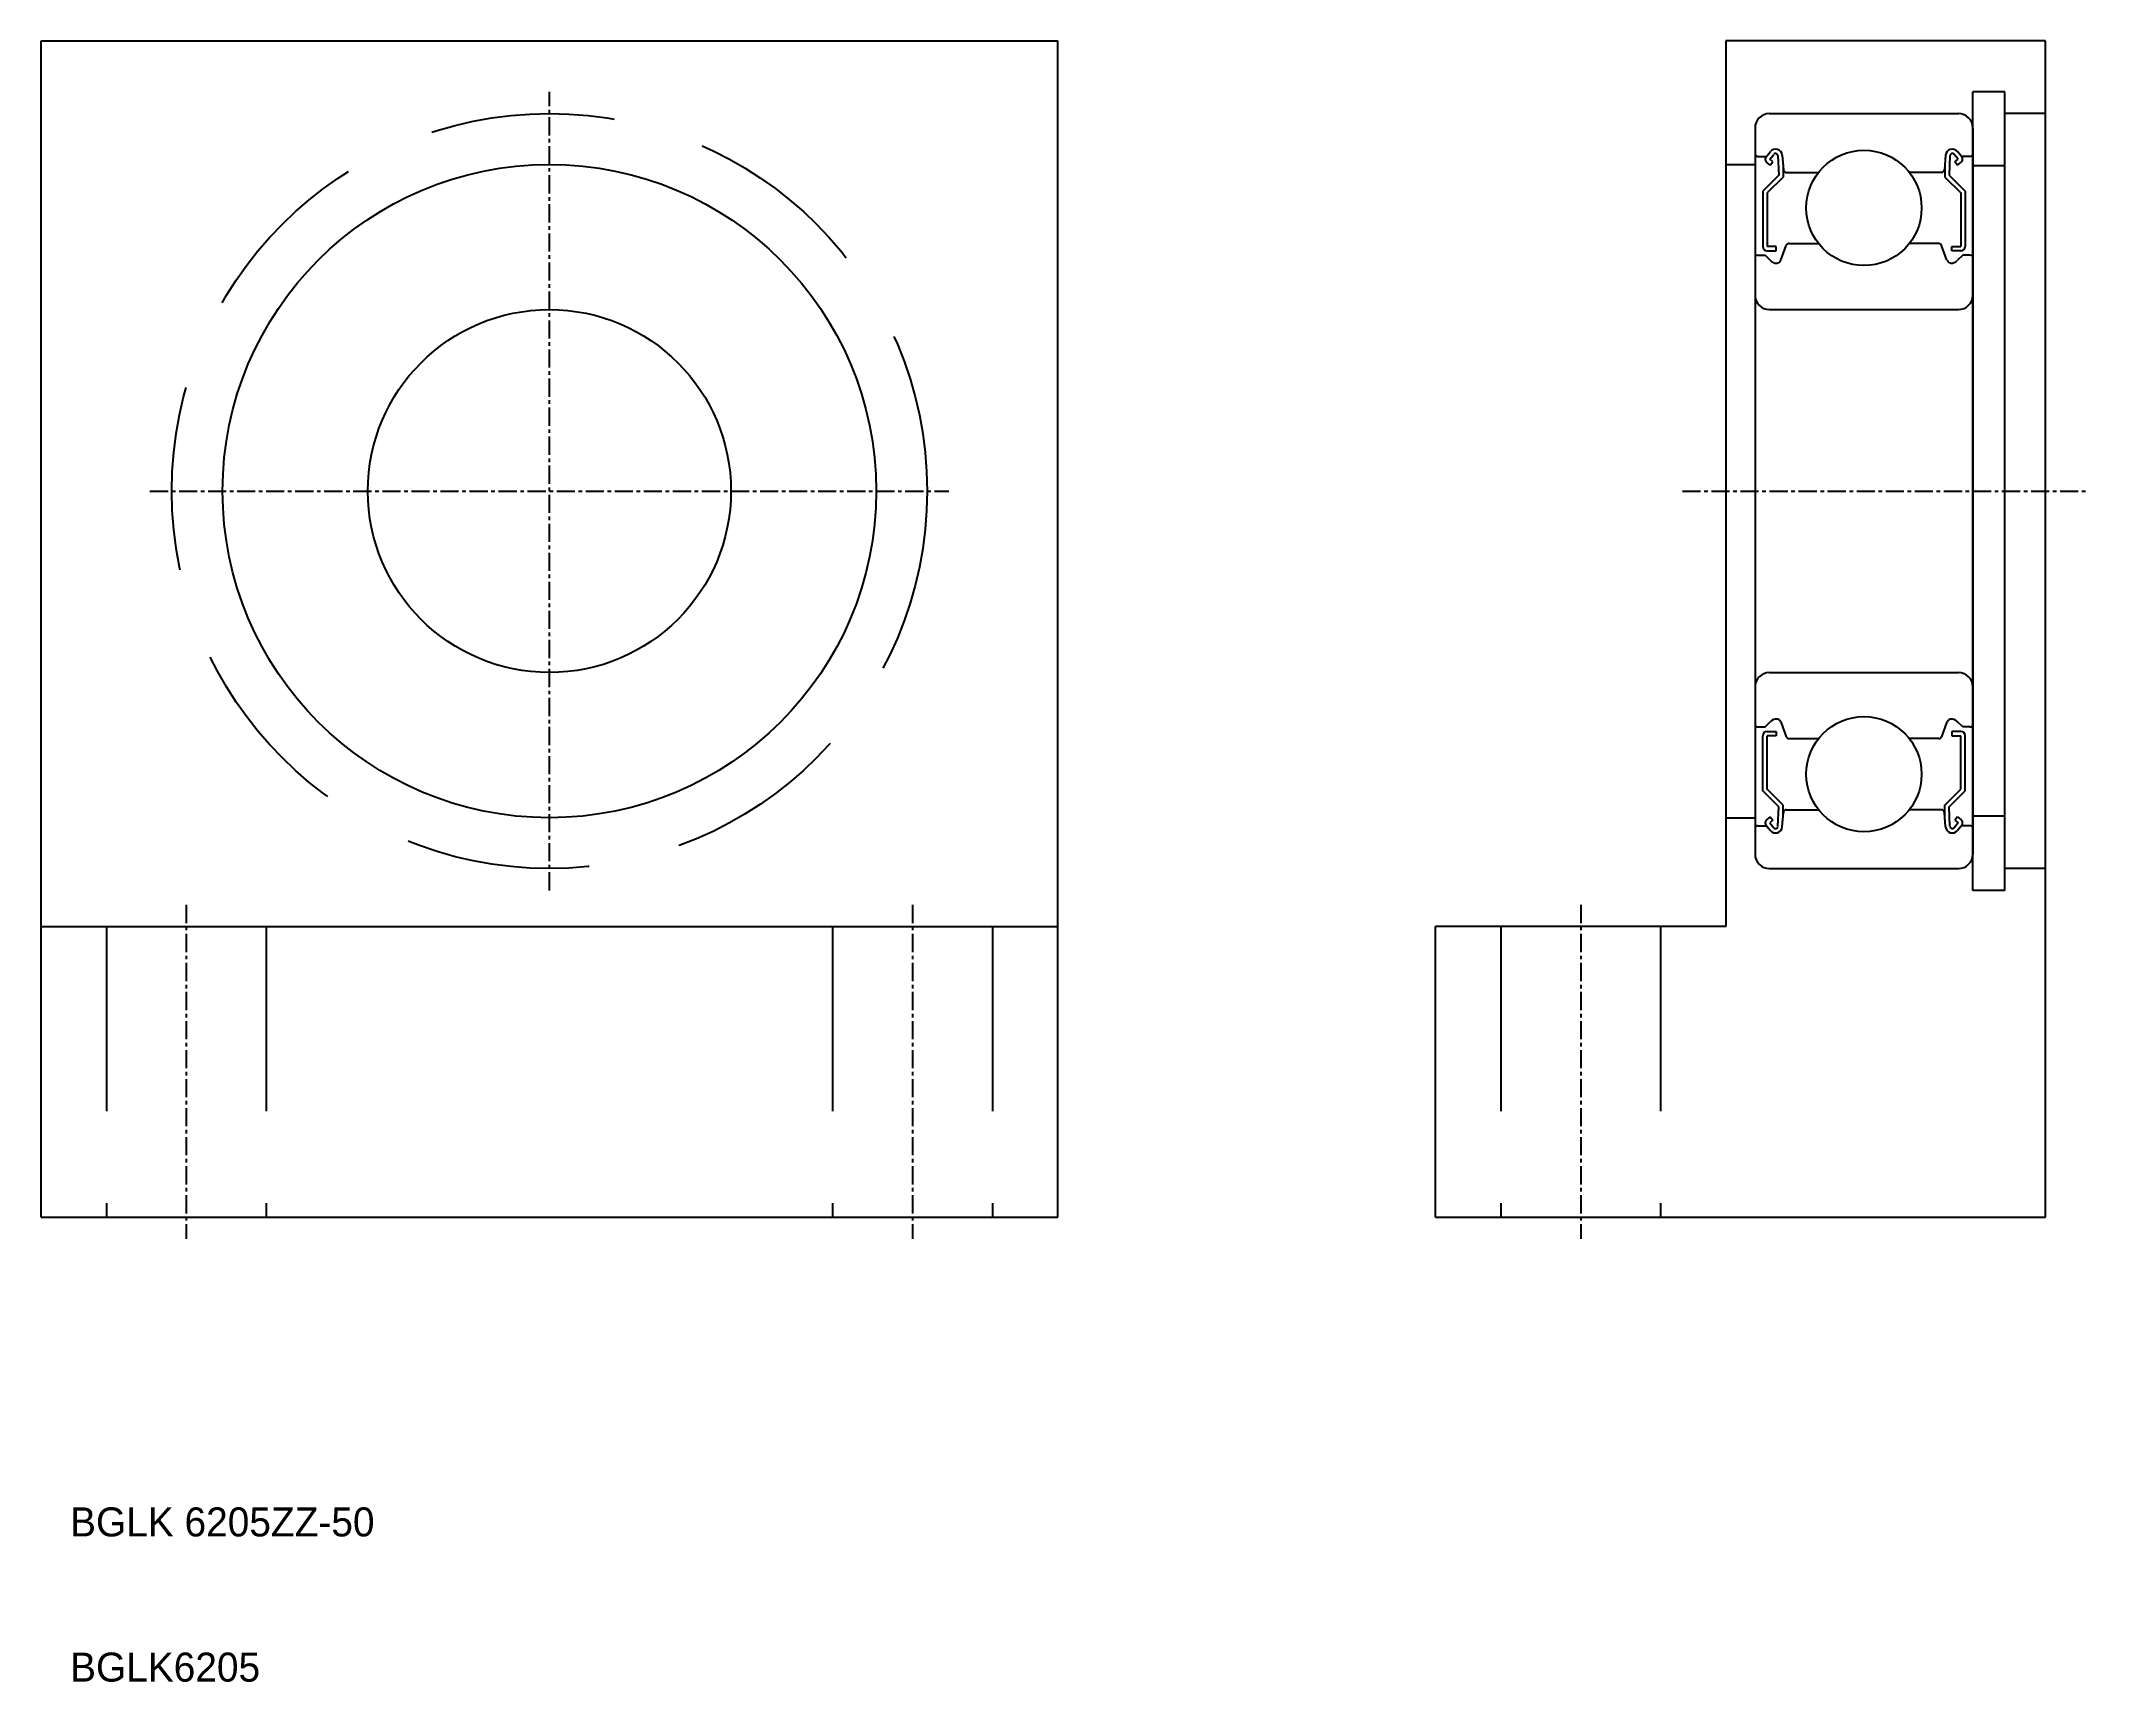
# Model space of a CAD drawing. Extents: x 81 to 222, y 59 to 172.
import ezdxf

# ---------------------------------------------------------------- set-up
doc = ezdxf.new("R2010")
doc.units = 0
doc.linetypes.add('CENTER', pattern=[2, 1.25, -0.25, 0.25, -0.25])
doc.linetypes.add('DASHED', pattern=[19.05, 12.7, -6.35])
doc.layers.get('0').update_dxf_attribs({"linetype": 'CONTINUOUS'})
doc.layers.add('CENTER', color=1, linetype='CENTER')

msp = doc.modelspace()

# ---------------------------------------------------------------- linework, layer by layer
for p, q in [((81.34, 91.46), (81.34, 172.46)), ((81.34, 172.46), (151.34, 172.46)), ((151.34, 91.46), (151.34, 172.46)), ((197.34, 172.46), (197.34, 111.46)), ((219.34, 172.46), (197.34, 172.46)), ((219.34, 91.46), (219.34, 172.46)), ((214.34, 113.96), (214.34, 168.96)), ((216.54, 168.96), (214.34, 168.96)), ((216.54, 113.96), (216.54, 168.96)), ((199.34, 166.46), (199.34, 116.46)), ((200.34, 167.46), (213.34, 167.46)), ((214.34, 166.46), (214.34, 116.46)), ((219.34, 167.46), (216.54, 167.46)), ((199.54, 164.51), (200.12, 164.51)), ((200.12, 164.51), (200.4, 164.85)), ((200.38, 163.9), (200.15, 164.09)), ((200.35, 164.32), (200.63, 164.65)), ((200.57, 164.13), (200.35, 164.32)), ((200.38, 163.9), (200.57, 164.13)), ((200.91, 164.56), (200.97, 163.22)), ((201.21, 164.59), (201.3, 163.59)), ((201.27, 163.94), (201.27, 163.09)), ((212.46, 164.59), (212.38, 163.59)), ((212.41, 163.94), (212.41, 163.09)), ((212.76, 164.56), (212.71, 163.22)), ((213.33, 164.32), (213.04, 164.65)), ((213.1, 164.13), (213.33, 164.32)), ((213.29, 163.9), (213.1, 164.13)), ((213.56, 164.51), (213.27, 164.85)), ((213.29, 163.9), (213.52, 164.09)), ((214.14, 164.51), (213.56, 164.51)), ((216.54, 163.86), (214.34, 163.86)), ((200.97, 163.22), (199.87, 162.12)), ((201.27, 163.09), (200.17, 161.99)), ((201.49, 163.41), (203.71, 163.41)), ((212.18, 163.41), (209.96, 163.41)), ((212.41, 163.09), (213.51, 161.99)), ((212.71, 163.22), (213.81, 162.12)), ((199.87, 162.12), (199.87, 158.31)), ((200.17, 161.99), (200.17, 158.31)), ((213.51, 161.99), (213.51, 158.31)), ((213.81, 162.12), (213.81, 158.31)), ((200.79, 158.31), (200.17, 158.31)), ((200.17, 158.01), (200.79, 158.01)), ((200.79, 158.01), (200.79, 158.31)), ((201.12, 157.36), (201.49, 158.38)), ((201.68, 158.51), (203.71, 158.51)), ((211.99, 158.51), (209.96, 158.51)), ((212.55, 157.36), (212.18, 158.38)), ((212.89, 158.31), (213.51, 158.31)), ((212.89, 158.01), (212.89, 158.31)), ((213.51, 158.01), (212.89, 158.01)), ((199.54, 157.71), (200.04, 157.71)), ((200.04, 157.71), (200.41, 157.34)), ((213.64, 157.71), (213.26, 157.34)), ((214.14, 157.71), (213.64, 157.71)), ((200.34, 153.96), (213.34, 153.96)), ((200.34, 128.96), (213.34, 128.96)), ((200.04, 125.21), (200.41, 125.59)), ((201.12, 125.57), (201.49, 124.54)), ((212.55, 125.57), (212.18, 124.54)), ((213.64, 125.21), (213.26, 125.59)), ((199.54, 125.21), (200.04, 125.21)), ((199.87, 120.81), (199.87, 124.61)), ((200.17, 124.91), (200.79, 124.91)), ((200.17, 120.93), (200.17, 124.61)), ((200.79, 124.61), (200.17, 124.61)), ((200.79, 124.91), (200.79, 124.61)), ((201.68, 124.41), (203.71, 124.41)), ((211.99, 124.41), (209.96, 124.41)), ((213.51, 124.91), (212.89, 124.91)), ((212.89, 124.91), (212.89, 124.61)), ((212.89, 124.61), (213.51, 124.61)), ((213.51, 120.93), (213.51, 124.61)), ((214.14, 125.21), (213.64, 125.21)), ((213.81, 120.81), (213.81, 124.61)), ((200.97, 119.71), (199.87, 120.81)), ((201.27, 119.83), (200.17, 120.93)), ((212.41, 119.83), (213.51, 120.93)), ((212.71, 119.71), (213.81, 120.81)), ((200.38, 119.03), (200.15, 118.84)), ((200.57, 118.8), (200.35, 118.61)), ((200.35, 118.61), (200.63, 118.27)), ((200.38, 119.03), (200.57, 118.8)), ((200.91, 118.37), (200.97, 119.71)), ((201.21, 118.33), (201.3, 119.33)), ((201.27, 118.99), (201.27, 119.83)), ((201.49, 119.51), (203.71, 119.51)), ((212.18, 119.51), (209.96, 119.51)), ((212.46, 118.33), (212.38, 119.33)), ((212.41, 118.99), (212.41, 119.83)), ((212.76, 118.37), (212.71, 119.71)), ((213.33, 118.61), (213.04, 118.27)), ((213.29, 119.03), (213.1, 118.8)), ((213.1, 118.8), (213.33, 118.61)), ((213.29, 119.03), (213.52, 118.84)), ((216.54, 119.06), (214.34, 119.06)), ((199.54, 118.41), (200.12, 118.41)), ((200.12, 118.41), (200.4, 118.08)), ((213.56, 118.41), (213.27, 118.08)), ((214.14, 118.41), (213.56, 118.41)), ((200.34, 115.46), (213.34, 115.46)), ((203.89, 115.46), (203.89, 115.46)), ((206.84, 115.46), (206.84, 115.46)), ((219.34, 115.46), (216.54, 115.46)), ((216.54, 113.96), (214.34, 113.96)), ((81.34, 111.46), (151.34, 111.46)), ((177.34, 91.46), (177.34, 111.46)), ((197.34, 111.46), (177.34, 111.46)), ((81.34, 91.46), (151.34, 91.46)), ((177.34, 91.46), (219.34, 91.46))]:
    msp.add_line(p, q)
at = {"color": 7, "linetype": 'CONTINUOUS'}
for p, q in [((197.34, 163.96), (199.34, 163.96)), ((197.34, 118.96), (199.34, 118.96))]:
    msp.add_line(p, q, dxfattribs=at)
at = {"color": 3, "linetype": 'DASHED'}
for p, q in [((85.84, 111.46), (85.84, 91.46)), ((96.84, 111.46), (96.84, 91.46)), ((135.84, 111.46), (135.84, 91.46)), ((146.84, 111.46), (146.84, 91.46)), ((181.84, 111.46), (181.84, 91.46)), ((192.84, 111.46), (192.84, 91.46))]:
    msp.add_line(p, q, dxfattribs=at)
msp.add_circle((116.34, 141.46), 26, dxfattribs=at)
for centre, radius in [((116.34, 141.46), 22.5), ((206.84, 160.96), 3.97), ((116.34, 141.46), 12.5), ((206.84, 121.96), 3.97)]:
    msp.add_circle(centre, radius)
for centre, radius, start, end in [((200.34, 166.46), 1, 90, 180), ((213.34, 166.46), 1, 0, 90), ((200.75, 164.55), 0.46, 4.9869, 139.9105), ((212.92, 164.55), 0.46, 40.0895, 175.0131), ((199.54, 164.71), 0.2, 180, 270), ((200.34, 164.32), 0.3, 139.9105, 229.9992), ((200.75, 164.55), 0.16, 2.3754, 139.9946), ((201.49, 163.61), 0.2, 184.9869, 270), ((212.18, 163.61), 0.2, 270, 355.0131), ((212.92, 164.55), 0.16, 40.0054, 177.6246), ((213.33, 164.32), 0.3, 310.0008, 40.0895), ((214.14, 164.71), 0.2, 270, 0), ((200.17, 158.31), 0.3, 180, 270), ((201.68, 158.31), 0.2, 90, 160.0304), ((211.99, 158.31), 0.2, 19.9696, 90), ((213.51, 158.31), 0.3, 270, 0), ((199.54, 157.51), 0.2, 90, 180), ((200.83, 157.76), 0.6, 225.0023, 272.8279), ((200.84, 157.46), 0.3, 265.4914, 340.0304), ((212.84, 157.46), 0.3, 199.9696, 274.5086), ((212.84, 157.76), 0.6, 267.1721, 314.9977), ((214.14, 157.51), 0.2, 0, 90), ((200.34, 154.96), 1, 180, 270), ((213.34, 154.96), 1, 270, 0), ((200.34, 127.96), 1, 90, 180), ((213.34, 127.96), 1, 0, 90), ((200.83, 125.16), 0.6, 87.1721, 134.9977), ((200.84, 125.46), 0.3, 19.9696, 94.5086), ((212.84, 125.46), 0.3, 85.4914, 160.0304), ((212.84, 125.16), 0.6, 45.0023, 92.8279), ((199.54, 125.41), 0.2, 180, 270), ((200.17, 124.61), 0.3, 90, 180), ((201.68, 124.61), 0.2, 199.9696, 270), ((211.99, 124.61), 0.2, 270, 340.0304), ((213.51, 124.61), 0.3, 0, 90), ((214.14, 125.41), 0.2, 270, 0), ((200.34, 118.61), 0.3, 130.0008, 220.0895), ((201.49, 119.31), 0.2, 90, 175.0131), ((212.18, 119.31), 0.2, 4.9869, 90), ((213.33, 118.61), 0.3, 319.9105, 49.9992), ((199.54, 118.21), 0.2, 90, 180), ((200.75, 118.37), 0.46, 220.0895, 355.0131), ((200.75, 118.37), 0.16, 220.0054, 357.6246), ((212.92, 118.37), 0.46, 184.9869, 319.9105), ((212.92, 118.37), 0.16, 182.3754, 319.9946), ((214.14, 118.21), 0.2, 0, 90), ((200.34, 116.46), 1, 180, 270), ((213.34, 116.46), 1, 270, 0)]:
    msp.add_arc(centre, radius, start, end)
at = {"layer": 'CENTER', "color": 1, "linetype": 'CENTER'}
for p, q in [((116.34, 113.96), (116.34, 168.96)), ((88.84, 141.46), (143.84, 141.46)), ((194.34, 141.46), (222.34, 141.46)), ((91.34, 112.96), (91.34, 89.96)), ((141.34, 112.96), (141.34, 89.96)), ((187.34, 112.96), (187.34, 89.96))]:
    msp.add_line(p, q, dxfattribs=at)

# ---------------------------------------------------------------- texts
for s, p in [('BGLK 6205ZZ-50', (83.34, 69.46)), ('BGLK6205', (83.34, 59.46))]:
    msp.add_text(s, height=2).set_placement(p)

doc.saveas('drawing.dxf')
